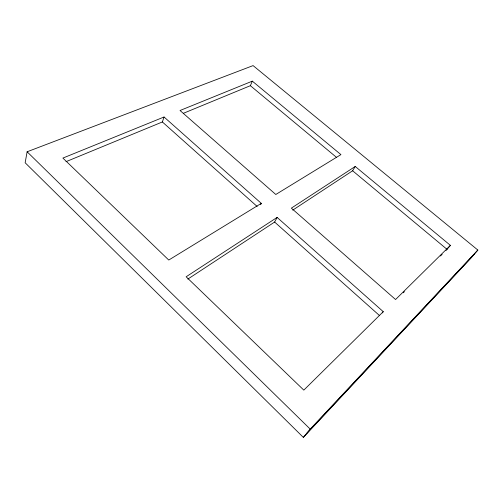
<?xml version="1.0" encoding="UTF-8"?>
<svg xmlns="http://www.w3.org/2000/svg" width="503" height="503" viewBox="0 0 503 503"><rect width="100%" height="100%" fill="white"/><g stroke="black" fill="none" stroke-linecap="round" stroke-linejoin="round"><path stroke-width="0.75" d="M27.118 151.78L25.15 162.752L303.359 437.396L471.11 257.926L477.85 250.054L253.078 65.604L27.118 151.78L310.219 429.116L303.359 437.396M66.012 161.67L162.368 121.965L164.047 116.998L261.302 203.369L260.623 204.708M183.344 113.32L250.381 85.692L252.317 81.153L340.927 154.61L275.801 194.491L180.03 110.503L252.317 81.153M187.839 279.096L274.619 222.043L277.122 217.415L383.261 311.671L382.305 312.885M292.733 210.141L352.622 170.775L355.231 166.468L450.411 245.37L446.016 250.513M310.219 429.116L477.85 250.054M306.761 433.29L474.461 254.015M403.312 292.765L404.418 291.665M440.471 256.002L442.137 254.355M383.261 311.671L303.812 390.121L186.135 276.776L277.122 217.415M450.411 245.37L395.565 299.524L291.356 208.135L355.231 166.468M261.302 203.369L168.763 260.045L62.888 158.074L164.047 116.998M250.381 85.692L336.601 157.445M352.622 170.775L447.123 249.419M162.368 121.965L257.165 206.481M274.619 222.043L379.325 315.394"/></g></svg>
